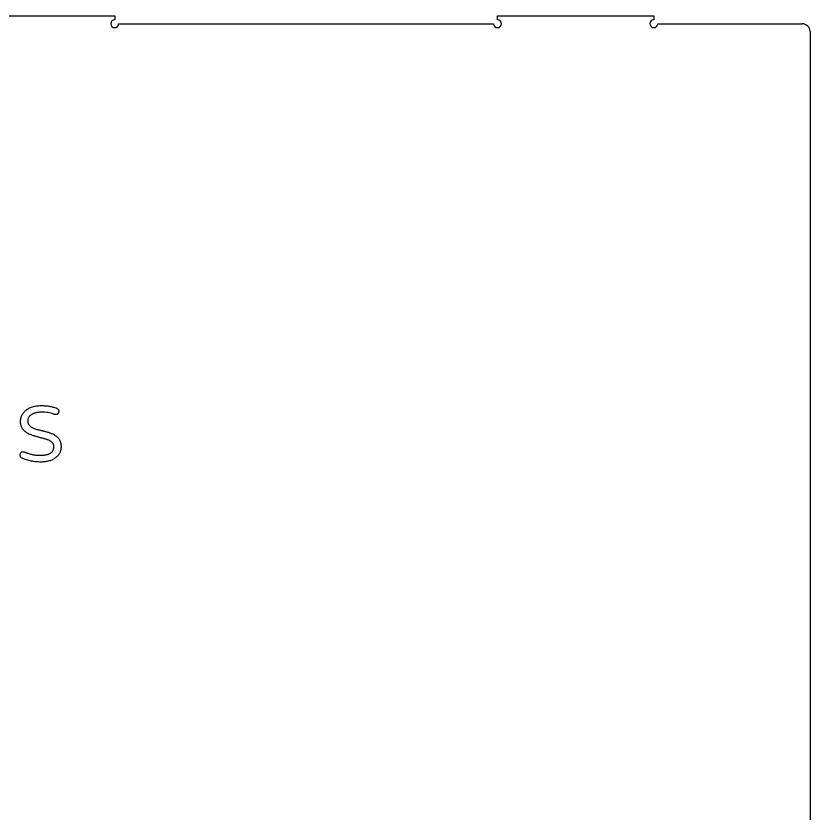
# Model space of a CAD drawing. Header units: millimetres. Extents: x 382 to 1372, y 275 to 1321.
# Drawn here: x 864 to 1372, y 811 to 1321 of the extents above; entities that cross this region are included whole.
import ezdxf

# ---------------------------------------------------------------- set-up
doc = ezdxf.new("R2010")
doc.units = ezdxf.units.MM
doc.header["$LTSCALE"] = 5
doc.linetypes.add('SLD-Continue', pattern=[0])

msp = doc.modelspace()

# ---------------------------------------------------------------- linework, layer by layer
at = {"color": 7, "linetype": 'SLD-Continue', "lineweight": 25}
for p, q in [((827.5, 1321.44), (927.5, 1321.44)), ((927.5, 1321.44), (927.5, 1318.94)), ((1172.5, 1318.94), (1172.5, 1321.44)), ((1172.5, 1321.44), (1272.5, 1321.44)), ((1272.5, 1321.44), (1272.5, 1318.94)), ((930, 1316.44), (1170, 1316.44)), ((1275, 1316.44), (1367.5, 1316.44)), ((1372.5, 1311.44), (1372.5, 341.44))]:
    msp.add_line(p, q, dxfattribs=at)
for centre, radius, start, end in [((927.5, 1316.44), 2.5, 90, 0), ((1172.5, 1316.44), 2.5, 180, 90), ((1272.5, 1316.44), 2.5, 90, 0), ((1367.5, 1311.44), 5, 0, 90)]:
    msp.add_arc(centre, radius, start, end, dxfattribs=at)
for points, knots in [([(870.54, 1068.99), (870.85, 1069.24), (871.48, 1069.73), (872.5, 1070.36), (873.61, 1070.88), (874.79, 1071.32), (876.05, 1071.66), (877.38, 1071.9), (878.79, 1072.03), (879.76, 1072.05), (880.25, 1072.06)], [0, 0, 0, 0, 0.114364, 0.229357, 0.346438, 0.467345, 0.591955, 0.721411, 0.85714, 1, 1, 1, 1]), ([(880.25, 1072.06), (880.7, 1072.06), (881.6, 1072.04), (882.93, 1071.97), (884.23, 1071.84), (885.5, 1071.66), (886.73, 1071.43), (887.94, 1071.15), (889.12, 1070.8), (889.89, 1070.54), (890.27, 1070.4)], [0, 0, 0, 0, 0.132709, 0.263442, 0.391061, 0.516454, 0.639849, 0.761484, 0.881123, 1, 1, 1, 1]), ([(867.22, 1061.75), (867.23, 1062.11), (867.25, 1062.82), (867.42, 1063.86), (867.67, 1064.85), (868.04, 1065.78), (868.5, 1066.67), (869.09, 1067.5), (869.76, 1068.29), (870.28, 1068.76), (870.54, 1068.99)], [0, 0, 0, 0, 0.131782, 0.257858, 0.38107, 0.502475, 0.623407, 0.745942, 0.870612, 1, 1, 1, 1]), ([(874.36, 1066.38), (874.16, 1066.25), (873.77, 1066), (873.24, 1065.56), (872.8, 1065.08), (872.43, 1064.57), (872.15, 1064), (871.95, 1063.4), (871.83, 1062.76), (871.81, 1062.32), (871.8, 1062.1)], [0, 0, 0, 0, 0.137129, 0.267294, 0.390148, 0.510752, 0.628762, 0.749102, 0.871956, 1, 1, 1, 1]), ([(880.76, 1067.84), (880.44, 1067.83), (879.82, 1067.82), (878.92, 1067.76), (878.05, 1067.64), (877.23, 1067.48), (876.45, 1067.28), (875.71, 1067.03), (875.01, 1066.74), (874.58, 1066.5), (874.36, 1066.38)], [0, 0, 0, 0, 0.142773, 0.279278, 0.411111, 0.536432, 0.657869, 0.774878, 0.889493, 1, 1, 1, 1]), ([(888.25, 1066.68), (887.69, 1066.86), (886.54, 1067.23), (884.71, 1067.57), (882.78, 1067.8), (881.44, 1067.82), (880.76, 1067.84)], [0, 0, 0, 0, 0.232383, 0.474783, 0.730471, 1, 1, 1, 1]), ([(891.67, 1068.39), (891.67, 1068.26), (891.65, 1068.01), (891.55, 1067.64), (891.38, 1067.29), (891.15, 1066.95), (890.89, 1066.66), (890.61, 1066.44), (890.3, 1066.31), (889.98, 1066.27), (889.62, 1066.29), (889.22, 1066.38), (888.75, 1066.5), (888.43, 1066.62), (888.25, 1066.68)], [0, 0, 0, 0, 0.07885, 0.158342, 0.241631, 0.329121, 0.414098, 0.488879, 0.555755, 0.62256, 0.695026, 0.78133, 0.883221, 1, 1, 1, 1]), ([(890.27, 1070.4), (890.38, 1070.36), (890.59, 1070.27), (890.88, 1070.09), (891.13, 1069.89), (891.33, 1069.65), (891.49, 1069.38), (891.6, 1069.08), (891.66, 1068.74), (891.67, 1068.51), (891.67, 1068.39)], [0, 0, 0, 0, 0.135609, 0.261714, 0.383006, 0.498305, 0.615462, 0.735687, 0.862062, 1, 1, 1, 1]), ([(870.54, 1055.1), (870.28, 1055.32), (869.76, 1055.73), (869.09, 1056.45), (868.51, 1057.2), (868.04, 1058.02), (867.67, 1058.88), (867.42, 1059.79), (867.25, 1060.75), (867.23, 1061.41), (867.22, 1061.75)], [0, 0, 0, 0, 0.1318571, 0.2579354, 0.3811019, 0.5011196, 0.6219791, 0.7434882, 0.8696898, 1, 1, 1, 1]), ([(871.8, 1062.1), (871.81, 1061.87), (871.83, 1061.41), (872, 1060.75), (872.25, 1060.13), (872.63, 1059.57), (873.09, 1059.04), (873.68, 1058.57), (874.35, 1058.13), (874.86, 1057.9), (875.12, 1057.78)], [0, 0, 0, 0, 0.1195, 0.23573, 0.348732, 0.463907, 0.584756, 0.713096, 0.850204, 1, 1, 1, 1]), ([(875.12, 1057.78), (875.38, 1057.66), (875.91, 1057.43), (876.74, 1057.13), (877.62, 1056.84), (878.88, 1056.53), (880.5, 1056.15), (882.47, 1055.66), (884.45, 1055.13), (886.07, 1054.61), (887.32, 1054.13), (888.2, 1053.7), (889.04, 1053.23), (889.55, 1052.87), (889.81, 1052.69)], [0, 0, 0, 0, 0.054255, 0.11085, 0.16993, 0.231507, 0.358955, 0.490013, 0.621898, 0.752269, 0.816284, 0.878791, 0.939922, 1, 1, 1, 1]), ([(885.23, 1049.92), (884.98, 1050.02), (884.46, 1050.22), (883.64, 1050.51), (882.76, 1050.77), (881.5, 1051.09), (879.88, 1051.51), (877.91, 1052.03), (875.94, 1052.62), (874.31, 1053.16), (873.05, 1053.65), (872.16, 1054.09), (871.32, 1054.55), (870.8, 1054.92), (870.54, 1055.1)], [0, 0, 0, 0, 0.051824, 0.106981, 0.165695, 0.22774, 0.356449, 0.486981, 0.61853, 0.750604, 0.815292, 0.878319, 0.939757, 1, 1, 1, 1]), ([(889.81, 1052.69), (890.08, 1052.49), (890.59, 1052.08), (891.28, 1051.37), (891.85, 1050.59), (892.33, 1049.76), (892.69, 1048.85), (892.94, 1047.87), (893.11, 1046.83), (893.13, 1046.12), (893.14, 1045.75)], [0, 0, 0, 0, 0.125816, 0.247202, 0.366722, 0.4859, 0.607323, 0.732221, 0.862719, 1, 1, 1, 1]), ([(879.8, 1040.26), (880.16, 1040.27), (880.84, 1040.27), (881.84, 1040.34), (882.77, 1040.45), (883.64, 1040.61), (884.43, 1040.81), (885.15, 1041.06), (885.81, 1041.35), (886.4, 1041.69), (886.92, 1042.08), (887.37, 1042.51), (887.75, 1042.99), (888.06, 1043.51), (888.3, 1044.09), (888.48, 1044.7), (888.58, 1045.36), (888.59, 1045.82), (888.6, 1046.05)], [0, 0, 0, 0, 0.089083, 0.172838, 0.25153, 0.324754, 0.393406, 0.457261, 0.516786, 0.573914, 0.627963, 0.679733, 0.730513, 0.780836, 0.832501, 0.885794, 0.941358, 1, 1, 1, 1]), ([(888.6, 1046.05), (888.59, 1046.25), (888.58, 1046.64), (888.41, 1047.21), (888.14, 1047.74), (887.76, 1048.25), (887.28, 1048.71), (886.7, 1049.16), (886.01, 1049.57), (885.5, 1049.8), (885.23, 1049.92)], [0, 0, 0, 0, 0.108562, 0.215494, 0.322983, 0.437554, 0.559359, 0.692635, 0.838739, 1, 1, 1, 1]), ([(868.28, 1038.36), (868.1, 1038.46), (867.73, 1038.66), (867.35, 1039.06), (867.1, 1039.44), (866.97, 1039.77), (866.89, 1040.12), (866.86, 1040.49), (866.9, 1040.87), (867, 1041.24), (867.18, 1041.59), (867.42, 1041.91), (867.7, 1042.18), (868.01, 1042.39), (868.36, 1042.5), (868.72, 1042.54), (869.11, 1042.5), (869.55, 1042.41), (870.02, 1042.26), (870.55, 1042.03), (871.19, 1041.77), (872, 1041.51), (872.97, 1041.21), (874.1, 1040.9), (875.37, 1040.61), (876.76, 1040.41), (878.25, 1040.29), (879.27, 1040.27), (879.8, 1040.26)], [0, 0, 0, 0, 0.0361082, 0.0746043, 0.0946645, 0.1148818, 0.1354098, 0.1575894, 0.1802289, 0.2023105, 0.2247535, 0.2481436, 0.271607, 0.2928409, 0.3135531, 0.3340767, 0.3566803, 0.3822852, 0.4113348, 0.4439509, 0.483279, 0.5330378, 0.5922258, 0.661863, 0.7385269, 0.8206224, 0.9072552, 1, 1, 1, 1]), ([(893.14, 1045.75), (893.13, 1045.4), (893.11, 1044.7), (892.94, 1043.69), (892.67, 1042.73), (892.29, 1041.82), (891.8, 1040.95), (891.2, 1040.14), (890.48, 1039.38), (889.94, 1038.93), (889.66, 1038.7)], [0, 0, 0, 0, 0.1296157, 0.255411, 0.3769518, 0.4970076, 0.6181641, 0.7413822, 0.8677087, 1, 1, 1, 1]), ([(880.25, 1035.94), (879.72, 1035.94), (878.67, 1035.96), (877.11, 1036.08), (875.58, 1036.27), (874.07, 1036.53), (872.58, 1036.87), (871.12, 1037.29), (869.68, 1037.77), (868.75, 1038.16), (868.28, 1038.36)], [0, 0, 0, 0, 0.129038, 0.256028, 0.381833, 0.506166, 0.630048, 0.753682, 0.876816, 1, 1, 1, 1]), ([(889.66, 1038.7), (889.36, 1038.48), (888.74, 1038.04), (887.73, 1037.48), (886.66, 1036.99), (885.51, 1036.61), (884.3, 1036.3), (883.01, 1036.1), (881.66, 1035.96), (880.73, 1035.95), (880.25, 1035.94)], [0, 0, 0, 0, 0.113592, 0.228098, 0.345505, 0.466241, 0.591002, 0.720968, 0.857124, 1, 1, 1, 1])]:
    msp.add_open_spline(points, degree=3, knots=knots, dxfattribs=at)

doc.saveas('drawing.dxf')
